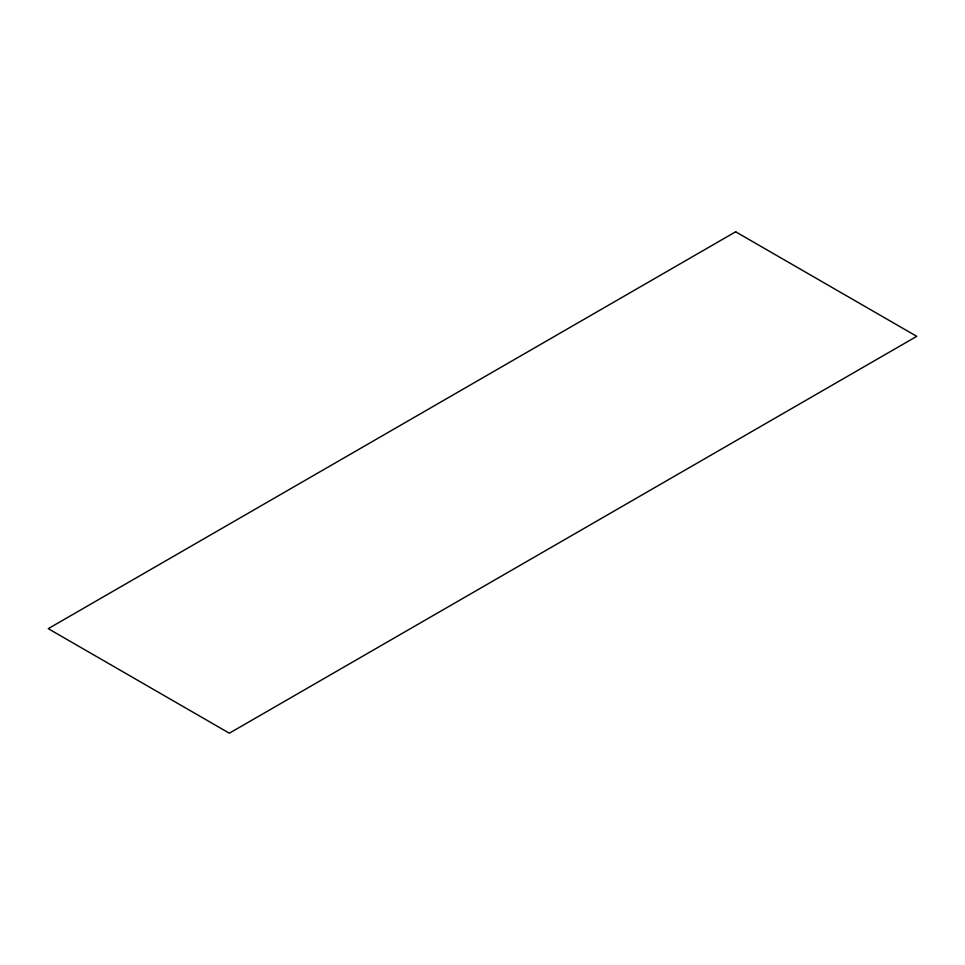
<?xml version="1.0" encoding="UTF-8"?>
<svg xmlns="http://www.w3.org/2000/svg" width="965" height="965" viewBox="0 0 965 965"><rect width="100%" height="100%" fill="white"/><g stroke="black" fill="none" stroke-linecap="round" stroke-linejoin="round"><path stroke-width="1.45" d="M735.656 231.793L48.25 628.661L229.344 733.207L916.75 336.339L735.656 231.793"/></g></svg>
